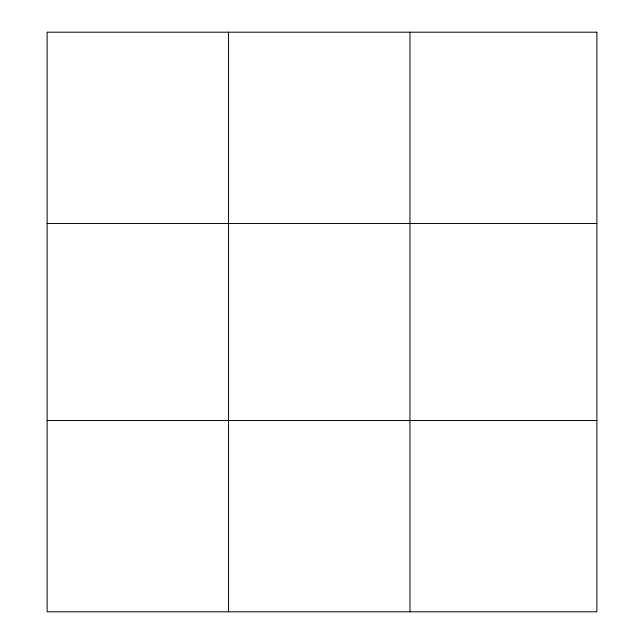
<?xml version="1.0" encoding="UTF-8"?>
<svg xmlns="http://www.w3.org/2000/svg" width="644" height="644" viewBox="0 0 644 644"><rect width="100%" height="100%" fill="white"/><g stroke="black" fill="none" stroke-linecap="round" stroke-linejoin="round"><path stroke-width="0.97" d="M228.54 611.8L228.54 32.2M409.962 611.8L409.962 32.2M47.125 223.468L596.875 223.468M47.125 420.532L596.875 420.532M596.875 32.2L596.875 611.8L47.125 611.8L47.125 32.2L596.875 32.2"/></g></svg>
